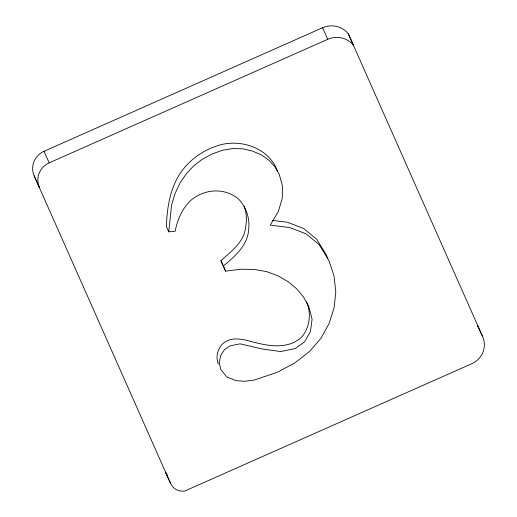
<?xml version="1.0" encoding="UTF-8"?>
<svg xmlns="http://www.w3.org/2000/svg" width="517" height="517" viewBox="0 0 517 517"><rect width="100%" height="100%" fill="white"/><g stroke="black" fill="none" stroke-linecap="round" stroke-linejoin="round"><path stroke-width="0.78" d="M225.599 271.16L223.331 266.042C234.97 256.322 248.044 245.168 248.742 228.785C249.834 217.793 246.098 207.136 238.589 199.058C224.805 187.542 205.43 188.744 191.691 199.633C182.391 207.756 177.505 219.363 175.134 231.254L168.755 231.81L171.573 204.971L175.127 193.319L180.11 182.85L186.385 173.634L193.823 165.744L202.418 159.178L212.17 153.937L222.607 150.247L232.818 148.534L242.796 148.812L252.548 151.074L261.44 154.964L268.859 160.147L274.805 166.623L279.27 174.391L282.45 185.862L282.269 198.341L278.327 211.531L270.223 225.121L289.785 227.577L306.051 233.813L319.054 244.515L328.831 260.368L334.008 275.923L335.798 291.594L334.202 307.376L329.213 323.274L320.96 338.305L309.541 351.489L294.968 362.831L277.235 372.318L254.041 380.111L244.367 381.288L235.965 380.648L226.601 376.796L220.759 369.371L219.234 362.591L220.61 355.702L224.346 349.783L229.884 345.905L240.069 343.831L262.733 349.091L280.725 351.541L295.207 348.6L304.552 341.892L310.426 331.61L312.074 319.26L308.739 306.374L303.485 296.952L296.616 288.719L288.124 281.675L278.004 275.826L266.533 271.593L253.976 269.402L240.334 269.26L225.599 271.16L220.921 260.71C229.8 252.619 240.276 245.032 244.392 233.238C246.661 224.449 247.488 214.936 244.102 206.315M43.977 151.319L322.524 27.763A21.811 21.307 -24.4 0 1 348.355 33.87L353.576 45.399A21.811 21.307 -24.4 0 0 327.746 39.292L49.199 162.849A18.909 18.47 -24.4 0 0 39.395 187.406L34.174 175.877A18.909 18.47 -24.4 0 1 43.977 151.319L49.199 162.849M272.504 220.378L287.368 222.245L303.634 228.482L316.637 239.184L326.421 255.03L327.649 258.739M167.178 474.91A13.255 12.944 -24.4 0 1 165.472 472.163L170.694 483.692A13.255 12.944 -24.4 0 0 183.419 491.15L185.008 490.924L471.556 363.813A20.745 20.26 -24.4 0 0 482.671 336.722L477.456 325.193A20.745 20.26 -24.4 0 1 478.374 327.713M322.524 27.763L327.746 39.292M220.921 260.71L223.331 266.042M168.755 231.81L166.338 226.478C167.23 206.005 170.481 184.601 183.974 168.303C193.255 156.935 206.109 148.89 220.19 144.915C242.085 138.873 269.822 148.722 277.493 171.353M348.355 33.87L482.671 336.722M34.174 175.877L170.694 483.692M306.523 301.799C311.389 313.334 309.961 326.673 302.135 336.561C291.097 347.637 274.482 346.939 260.316 343.76C247.74 341.233 232.876 333.956 221.935 344.451C217.353 349.886 215.615 357.344 218.342 364.039"/></g></svg>
